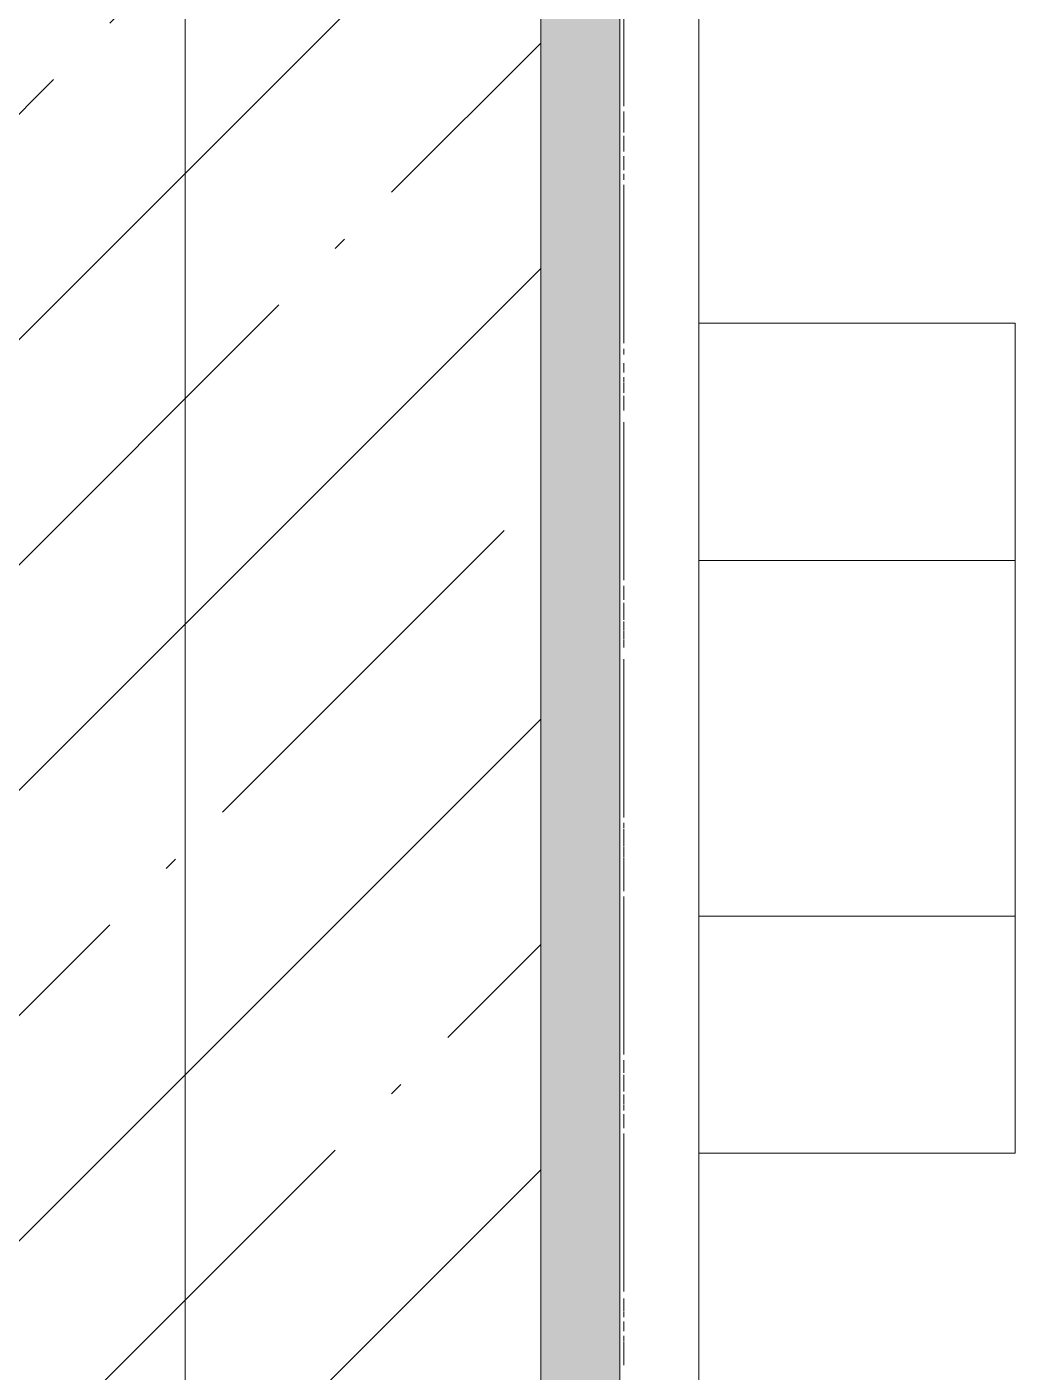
# Model space of a CAD drawing. Header units: millimetres. Extents: x 1322 to 199238, y -8553 to 29000.
# Drawn here: x 25138.7 to 25388.7, y 20344.1 to 20684.5 of the extents above; entities that cross this region are included whole.
import ezdxf

# ---------------------------------------------------------------- set-up
doc = ezdxf.new("R2010")
doc.units = ezdxf.units.MM
for name, color, linetype, lineweight in [('A-WALL', 7, 'Continuous', 9), ('I-WALL', 7, 'Continuous', 9), ('Оси', 7, 'Continuous', 9)]:
    doc.layers.add(name, color=color, linetype=linetype, lineweight=lineweight)
for name, color, linetype, lineweight, true_color in [('A-WALL-1', 7, 'Continuous', 9, 0x3c3c3c), ('A-WALL-FNSH-1', 7, 'Continuous', 9, 0x3c3c3c), ('I-FURN-1', 7, 'Continuous', 9, 0xf0f0f0)]:
    doc.layers.add(name, color=color, linetype=linetype, lineweight=lineweight, true_color=true_color)

# ---------------------------------------------------------------- blocks, each defined once
blk = doc.blocks.new('Бизиборд лего - бизиборд 1_21б-32328682-План размещения напольных электротехнических лючков и розеток 1 этажа в осях 23_1-33')
at = {"layer": 'I-FURN-1'}
for p, q in [((-1205, 100), (-1355, 100)), ((-1355, 100), (-1355, 20)), ((-1355, 20), (-1355, 100)), ((-1355, 100), (-1205, 100)), ((-1205, 100), (-1295, 100)), ((-1295, 100), (-1295, 20)), ((-1295, 20), (-1295, 100)), ((-1295, 100), (-1205, 100)), ((-1145, 100), (-1205, 100)), ((-1205, 100), (-1145, 100)), ((-1205, 20), (-1205, 100)), ((-1205, 100), (-1205, 20)), ((-1145, 20), (-1145, 100)), ((-1145, 100), (-1145, 20)), ((-1000, 20), (-1500, 20)), ((-1450, 20), (-1410, 20)), ((-1410, 20), (-1390, 20)), ((-1390, 20), (-1410, 20)), ((-1410, 20), (-1390, 20)), ((-1409.66, 20), (-1410, 20)), ((-1410, 20), (-1407.07, 20)), ((-1390, 20), (-1410, 20)), ((-1410, 20), (-1390, 20)), ((-1390, 20), (-1410, 20)), ((-1410, 20), (-1395, 20)), ((-1390, 20), (-1410, 20)), ((-1410, 20), (-1390, 20)), ((-1390, 20), (-1410, 20)), ((-1410, 20), (-1407.07, 20)), ((-1390, 20), (-1410, 20)), ((-1410, 20), (-1390, 20)), ((-1390, 20), (-1410, 20)), ((-1410, 20), (-1390, 20)), ((-1390, 20), (-1410, 20)), ((-1410, 20), (-1390, 20)), ((-1395, 20), (-1410, 20)), ((-1410, 20), (-1390, 20)), ((-1390, 20), (-1410, 20)), ((-1410, 20), (-1390, 20)), ((-1390, 20), (-1410, 20)), ((-1410, 20), (-1405, 20)), ((-1390, 20), (-1410, 20)), ((-1410, 20), (-1390, 20)), ((-1390, 20), (-1410, 20)), ((-1410, 20), (-1390, 20)), ((-1402.59, 20), (-1410, 20)), ((-1410, 20), (-1390, 20)), ((-1390, 20), (-1410, 20)), ((-1410, 20), (-1400, 20)), ((-1390, 20), (-1410, 20)), ((-1410, 20), (-1390, 20)), ((-1390, 20), (-1410, 20)), ((-1410, 20), (-1400, 20)), ((-1395, 20), (-1410, 20)), ((-1410, 20), (-1390, 20)), ((-1409.66, 20), (-1410, 20)), ((-1410, 20), (-1397.41, 20)), ((-1390, 20), (-1410, 20)), ((-1410, 20), (-1390, 20)), ((-1391.34, 20), (-1410, 20)), ((-1410, 20), (-1390, 20)), ((-1390, 20), (-1410, 20)), ((-1410, 20), (-1390, 20)), ((-1390, 20), (-1410, 20)), ((-1410, 20), (-1390, 20)), ((-1402.59, 20), (-1410, 20)), ((-1410, 20), (-1390, 20)), ((-1395, 20), (-1410, 20)), ((-1410, 20), (-1390, 20)), ((-1390, 20), (-1410, 20)), ((-1390, 20), (-1409.66, 20)), ((-1390, 20), (-1409.66, 20)), ((-1408.66, 20), (-1403.25, 20)), ((-1407.07, 20), (-1397.41, 20)), ((-1407.07, 20), (-1400, 20)), ((-1405, 20), (-1390, 20)), ((-1402.59, 20), (-1398.49, 20)), ((-1392.93, 20), (-1402.59, 20)), ((-1390, 20), (-1402.59, 20)), ((-1400, 20), (-1390, 20)), ((-1400, 20), (-1390, 20)), ((-1400, 20), (-1390, 20)), ((-1397.41, 20), (-1393.73, 20)), ((-1397.41, 20), (-1390, 20)), ((-1397.41, 20), (-1392.93, 20)), ((-1395, 20), (-1390, 20)), ((-1391.34, 20), (-1395, 20)), ((-1390, 20), (-1395, 20)), ((-1390, 20), (-1395, 20)), ((-1392.93, 20), (-1391.34, 20)), ((-1390, 20), (-1392.93, 20)), ((-1392.93, 20), (-1390, 20)), ((-1390.34, 20), (-1391.34, 20)), ((-1390, 20), (-1391.34, 20)), ((-1390, 20), (-1390.34, 20)), ((-1390, 20), (-1355, 20)), ((-1355, 20), (-1350, 20)), ((-1350, 20), (-1355, 20)), ((-1355, 20), (-1350, 20)), ((-1350, 20), (-1335, 20)), ((-1330, 20), (-1350, 20)), ((-1350, 20), (-1330, 20)), ((-1330, 20), (-1350, 20)), ((-1350, 20), (-1330, 20)), ((-1331.34, 20), (-1350, 20)), ((-1350, 20), (-1332.93, 20)), ((-1340, 20), (-1350, 20)), ((-1350, 20), (-1349.66, 20)), ((-1330, 20), (-1350, 20)), ((-1350, 20), (-1330, 20)), ((-1330, 20), (-1350, 20)), ((-1350, 20), (-1330, 20)), ((-1345, 20), (-1350, 20)), ((-1350, 20), (-1345, 20)), ((-1337.41, 20), (-1350, 20)), ((-1350, 20), (-1330, 20)), ((-1330, 20), (-1350, 20)), ((-1350, 20), (-1330, 20)), ((-1330, 20), (-1350, 20)), ((-1350, 20), (-1349.66, 20)), ((-1348.66, 20), (-1350, 20)), ((-1350, 20), (-1349.66, 20)), ((-1342.59, 20), (-1350, 20)), ((-1350, 20), (-1330, 20)), ((-1330, 20), (-1350, 20)), ((-1350, 20), (-1330, 20)), ((-1330, 20), (-1350, 20)), ((-1350, 20), (-1330, 20)), ((-1330, 20), (-1350, 20)), ((-1350, 20), (-1330, 20)), ((-1330, 20), (-1350, 20)), ((-1350, 20), (-1330, 20)), ((-1330, 20), (-1350, 20)), ((-1350, 20), (-1330, 20)), ((-1330, 20), (-1350, 20)), ((-1350, 20), (-1332.93, 20)), ((-1330.34, 20), (-1350, 20)), ((-1350, 20), (-1349.66, 20)), ((-1330, 20), (-1350, 20)), ((-1350, 20), (-1330, 20)), ((-1330, 20), (-1350, 20)), ((-1350, 20), (-1330, 20)), ((-1330, 20), (-1350, 20)), ((-1350, 20), (-1330, 20)), ((-1349.66, 20), (-1350, 20)), ((-1350, 20), (-1330, 20)), ((-1330, 20), (-1350, 20)), ((-1350, 20), (-1349.66, 20)), ((-1337.41, 20), (-1350, 20)), ((-1350, 20), (-1330, 20)), ((-1330, 20), (-1350, 20)), ((-1350, 20), (-1348.66, 20)), ((-1348.66, 20), (-1350, 20)), ((-1349.66, 20), (-1342.59, 20)), ((-1349.66, 20), (-1348.66, 20)), ((-1349.66, 20), (-1345, 20)), ((-1349.66, 20), (-1348.66, 20)), ((-1348.66, 20), (-1349.66, 20)), ((-1349.66, 20), (-1330, 20)), ((-1348.66, 20), (-1347.07, 20)), ((-1347.07, 20), (-1348.66, 20)), ((-1348.66, 20), (-1347.07, 20)), ((-1348.66, 20), (-1337.41, 20)), ((-1347.07, 20), (-1348.66, 20)), ((-1348.66, 20), (-1347.07, 20)), ((-1347.07, 20), (-1348.66, 20)), ((-1348.66, 20), (-1330, 20)), ((-1330, 20), (-1348.66, 20)), ((-1342.59, 20), (-1347.07, 20)), ((-1347.07, 20), (-1330, 20)), ((-1330, 20), (-1347.07, 20)), ((-1345, 20), (-1337.41, 20)), ((-1337.41, 20), (-1345, 20)), ((-1345, 20), (-1337.41, 20)), ((-1330, 20), (-1345, 20)), ((-1345, 20), (-1340, 20)), ((-1345, 20), (-1337.41, 20)), ((-1342.59, 20), (-1335, 20)), ((-1337.41, 20), (-1342.59, 20)), ((-1335, 20), (-1342.59, 20)), ((-1330, 20), (-1340, 20)), ((-1340, 20), (-1337.41, 20)), ((-1337.41, 20), (-1331.34, 20)), ((-1332.93, 20), (-1337.41, 20)), ((-1337.41, 20), (-1332.93, 20)), ((-1330, 20), (-1337.41, 20)), ((-1337.41, 20), (-1332.93, 20)), ((-1330.34, 20), (-1337.41, 20)), ((-1336.64, 20), (-1332.93, 20)), ((-1332.93, 20), (-1336.64, 20)), ((-1336.64, 20), (-1332.93, 20)), ((-1335, 20), (-1330, 20)), ((-1335, 20), (-1330, 20)), ((-1330, 20), (-1335, 20)), ((-1332.93, 20), (-1330.34, 20)), ((-1330, 20), (-1332.93, 20)), ((-1332.93, 20), (-1330, 20)), ((-1332.93, 20), (-1330, 20)), ((-1332.93, 20), (-1330, 20)), ((-1330.34, 20), (-1331.34, 20)), ((-1331.34, 20), (-1330, 20)), ((-1330, 20), (-1330.34, 20)), ((-1330.34, 20), (-1330, 20)), ((-1330, 20), (-1330.34, 20)), ((-1330, 20), (-1330.34, 20)), ((-1330, 20), (-1290, 20)), ((-1290, 20), (-1330, 20)), ((-1330, 20), (-1295, 20)), ((-1295, 20), (-1290, 20)), ((-1290, 20), (-1295, 20)), ((-1295, 20), (-1290, 20)), ((-1290, 20), (-1289.66, 20)), ((-1288.66, 20), (-1290, 20)), ((-1290, 20), (-1270, 20)), ((-1277.41, 20), (-1290, 20)), ((-1290, 20), (-1270, 20)), ((-1270, 20), (-1290, 20)), ((-1290, 20), (-1270, 20)), ((-1289.66, 20), (-1290, 20)), ((-1290, 20), (-1270, 20)), ((-1270, 20), (-1290, 20)), ((-1290, 20), (-1270, 20)), ((-1270, 20), (-1290, 20)), ((-1290, 20), (-1270, 20)), ((-1288.66, 20), (-1290, 20)), ((-1290, 20), (-1289.66, 20)), ((-1280, 20), (-1290, 20)), ((-1290, 20), (-1275, 20)), ((-1272.93, 20), (-1290, 20)), ((-1290, 20), (-1270, 20)), ((-1270, 20), (-1290, 20)), ((-1290, 20), (-1289.66, 20)), ((-1277.41, 20), (-1290, 20)), ((-1290, 20), (-1285, 20)), ((-1289.66, 20), (-1290, 20)), ((-1290, 20), (-1270, 20)), ((-1270, 20), (-1290, 20)), ((-1290, 20), (-1270, 20)), ((-1270, 20), (-1290, 20)), ((-1290, 20), (-1270, 20)), ((-1270, 20), (-1290, 20)), ((-1290, 20), (-1270, 20)), ((-1270, 20), (-1290, 20)), ((-1290, 20), (-1270, 20)), ((-1270, 20), (-1290, 20)), ((-1290, 20), (-1270, 20)), ((-1270, 20), (-1290, 20)), ((-1290, 20), (-1270, 20)), ((-1270, 20), (-1290, 20)), ((-1290, 20), (-1270, 20)), ((-1270, 20), (-1290, 20)), ((-1290, 20), (-1289.66, 20)), ((-1277.41, 20), (-1290, 20)), ((-1290, 20), (-1270, 20)), ((-1270, 20), (-1290, 20)), ((-1290, 20), (-1289.66, 20)), ((-1289.66, 20), (-1290, 20)), ((-1290, 20), (-1270, 20)), ((-1270, 20), (-1290, 20)), ((-1290, 20), (-1288.66, 20)), ((-1270, 20), (-1290, 20)), ((-1290, 20), (-1270, 20)), ((-1270, 20), (-1290, 20)), ((-1290, 20), (-1271.34, 20)), ((-1271.34, 20), (-1290, 20)), ((-1289.66, 20), (-1287.07, 20)), ((-1270, 20), (-1289.66, 20)), ((-1289.66, 20), (-1287.07, 20)), ((-1289.66, 20), (-1288.66, 20)), ((-1285, 20), (-1289.66, 20)), ((-1289.66, 20), (-1288.66, 20)), ((-1289.66, 20), (-1288.66, 20)), ((-1288.66, 20), (-1289.66, 20)), ((-1288.66, 20), (-1285, 20)), ((-1285, 20), (-1288.66, 20)), ((-1288.66, 20), (-1285, 20)), ((-1285, 20), (-1288.66, 20)), ((-1288.66, 20), (-1285, 20)), ((-1280, 20), (-1288.66, 20)), ((-1270, 20), (-1288.66, 20)), ((-1288.66, 20), (-1272.93, 20)), ((-1288.66, 20), (-1285, 20)), ((-1288.66, 20), (-1287.07, 20)), ((-1287.07, 20), (-1288.66, 20)), ((-1288.66, 20), (-1270, 20)), ((-1287.07, 20), (-1285, 20)), ((-1287.07, 20), (-1280, 20)), ((-1287.07, 20), (-1285, 20)), ((-1285, 20), (-1287.07, 20)), ((-1285, 20), (-1277.41, 20)), ((-1285, 20), (-1282.59, 20)), ((-1272.93, 20), (-1285, 20)), ((-1285, 20), (-1272.93, 20)), ((-1285, 20), (-1282.59, 20)), ((-1282.59, 20), (-1285, 20)), ((-1284.31, 20), (-1280, 20)), ((-1280, 20), (-1284.31, 20)), ((-1284.31, 20), (-1280, 20)), ((-1280, 20), (-1284.31, 20)), ((-1284.31, 20), (-1280, 20)), ((-1282.59, 20), (-1280, 20)), ((-1282.59, 20), (-1270.34, 20)), ((-1280, 20), (-1282.59, 20)), ((-1277.41, 20), (-1280, 20)), ((-1280, 20), (-1272.93, 20)), ((-1277.41, 20), (-1280, 20)), ((-1280, 20), (-1277.41, 20)), ((-1277.41, 20), (-1280, 20)), ((-1279.55, 20), (-1275, 20)), ((-1275, 20), (-1279.55, 20)), ((-1279.55, 20), (-1275, 20)), ((-1275, 20), (-1279.55, 20)), ((-1279.55, 20), (-1275, 20)), ((-1277.41, 20), (-1275, 20)), ((-1272.93, 20), (-1277.41, 20)), ((-1275, 20), (-1277.41, 20)), ((-1270.34, 20), (-1277.41, 20)), ((-1270, 20), (-1277.41, 20)), ((-1277.41, 20), (-1272.93, 20)), ((-1275, 20), (-1277.41, 20)), ((-1275, 20), (-1277.41, 20)), ((-1275, 20), (-1271.34, 20)), ((-1270, 20), (-1275, 20)), ((-1275, 20), (-1270.34, 20)), ((-1272.93, 20), (-1275, 20)), ((-1272.93, 20), (-1275, 20)), ((-1274.79, 20), (-1271.34, 20)), ((-1271.34, 20), (-1274.79, 20)), ((-1274.79, 20), (-1271.34, 20)), ((-1271.34, 20), (-1274.79, 20)), ((-1274.79, 20), (-1271.34, 20)), ((-1270, 20), (-1272.93, 20)), ((-1272.93, 20), (-1270, 20)), ((-1270, 20), (-1272.93, 20)), ((-1272.93, 20), (-1271.34, 20)), ((-1272.93, 20), (-1270, 20)), ((-1270.34, 20), (-1272.93, 20)), ((-1272.93, 20), (-1270, 20)), ((-1271.34, 20), (-1272.93, 20)), ((-1271.34, 20), (-1272.93, 20)), ((-1271.34, 20), (-1270.34, 20)), ((-1271.34, 20), (-1270, 20)), ((-1270.34, 20), (-1271.34, 20)), ((-1270.34, 20), (-1271.34, 20)), ((-1271.34, 20), (-1270, 20)), ((-1270, 20), (-1271.34, 20)), ((-1270.34, 20), (-1270, 20)), ((-1270, 20), (-1270.34, 20)), ((-1270.34, 20), (-1270, 20)), ((-1270, 20), (-1270.34, 20)), ((-1270, 20), (-1270.34, 20)), ((-1270.34, 20), (-1270, 20)), ((-1270, 20), (-1270.34, 20)), ((-1270, 20), (-1230, 20)), ((-1230, 20), (-1270, 20)), ((-1270, 20), (-1230, 20)), ((-1230, 20), (-1270, 20)), ((-1270, 20), (-1230, 20)), ((-1270, 20), (-1270, 20)), ((-1270, 20), (-1270, 20)), ((-1270, 20), (-1270, 20)), ((-1270, 20), (-1270, 20)), ((-1270, 20), (-1270, 20)), ((-1270, 20), (-1270, 20)), ((-1270, 20), (-1270, 20)), ((-1270, 20), (-1270, 20)), ((-1270, 20), (-1270, 20)), ((-1270, 20), (-1270, 20)), ((-1270, 20), (-1270, 20)), ((-1270, 20), (-1270, 20)), ((-1270, 20), (-1270, 20)), ((-1270, 20), (-1270, 20)), ((-1270, 20), (-1270, 20)), ((-1270, 20), (-1270, 20)), ((-1270, 20), (-1270, 20)), ((-1270, 20), (-1270, 20)), ((-1270, 20), (-1270, 20)), ((-1270, 20), (-1270, 20)), ((-1270, 20), (-1270, 20)), ((-1270, 20), (-1270, 20)), ((-1270, 20), (-1270, 20)), ((-1270, 20), (-1270, 20)), ((-1270, 20), (-1270, 20)), ((-1270, 20), (-1270, 20)), ((-1270, 20), (-1270, 20)), ((-1270, 20), (-1270, 20)), ((-1270, 20), (-1270, 20)), ((-1270, 20), (-1270, 20)), ((-1270, 20), (-1270, 20)), ((-1270, 20), (-1270, 20)), ((-1270, 20), (-1270, 20)), ((-1270, 20), (-1270, 20)), ((-1270, 20), (-1270, 20)), ((-1270, 20), (-1270, 20)), ((-1270, 20), (-1270, 20)), ((-1270, 20), (-1270, 20)), ((-1270, 20), (-1270, 20)), ((-1270, 20), (-1270, 20)), ((-1270, 20), (-1270, 20)), ((-1270, 20), (-1270, 20)), ((-1270, 20), (-1270, 20)), ((-1270, 20), (-1270, 20)), ((-1270, 20), (-1270, 20)), ((-1270, 20), (-1270, 20)), ((-1270, 20), (-1270, 20)), ((-1270, 20), (-1270, 20)), ((-1270, 20), (-1270, 20)), ((-1270, 20), (-1270, 20)), ((-1270, 20), (-1270, 20)), ((-1270, 20), (-1270, 20)), ((-1230, 20), (-1212.94, 20)), ((-1225, 20), (-1230, 20)), ((-1230, 20), (-1212.94, 20)), ((-1212.94, 20), (-1230, 20)), ((-1230, 20), (-1212.94, 20)), ((-1212.94, 20), (-1230, 20)), ((-1230, 20), (-1217.41, 20)), ((-1212.94, 20), (-1230, 20)), ((-1230, 20), (-1212.94, 20)), ((-1229.66, 20), (-1230, 20)), ((-1230, 20), (-1212.94, 20)), ((-1212.94, 20), (-1230, 20)), ((-1230, 20), (-1212.94, 20)), ((-1212.94, 20), (-1230, 20)), ((-1230, 20), (-1225, 20)), ((-1227.07, 20), (-1230, 20)), ((-1230, 20), (-1212.94, 20)), ((-1212.94, 20), (-1230, 20)), ((-1230, 20), (-1212.94, 20)), ((-1212.94, 20), (-1230, 20)), ((-1230, 20), (-1228.66, 20)), ((-1225, 20), (-1230, 20)), ((-1230, 20), (-1227.07, 20)), ((-1222.59, 20), (-1230, 20)), ((-1230, 20), (-1229.66, 20)), ((-1229.66, 20), (-1230, 20)), ((-1230, 20), (-1212.94, 20)), ((-1212.94, 20), (-1230, 20)), ((-1230, 20), (-1212.94, 20)), ((-1229.66, 20), (-1230, 20)), ((-1230, 20), (-1227.07, 20)), ((-1212.94, 20), (-1230, 20)), ((-1230, 20), (-1212.94, 20)), ((-1212.94, 20), (-1230, 20)), ((-1230, 20), (-1212.94, 20)), ((-1212.94, 20), (-1230, 20)), ((-1230, 20), (-1212.94, 20)), ((-1212.94, 20), (-1230, 20)), ((-1230, 20), (-1229.66, 20)), ((-1227.07, 20), (-1230, 20)), ((-1230, 20), (-1212.94, 20)), ((-1212.94, 20), (-1230, 20)), ((-1230, 20), (-1212.94, 20)), ((-1215, 20), (-1230, 20)), ((-1230, 20), (-1229.66, 20)), ((-1225, 20), (-1230, 20)), ((-1230, 20), (-1212.94, 20)), ((-1212.94, 20), (-1230, 20)), ((-1230, 20), (-1222.59, 20)), ((-1225, 20), (-1230, 20)), ((-1230, 20), (-1212.94, 20)), ((-1227.07, 20), (-1230, 20)), ((-1230, 20), (-1210, 20)), ((-1210, 20), (-1230, 20)), ((-1212.94, 20), (-1229.66, 20)), ((-1229.66, 20), (-1228.66, 20)), ((-1228.66, 20), (-1229.66, 20)), ((-1212.94, 20), (-1229.66, 20)), ((-1229.66, 20), (-1228.66, 20)), ((-1229.66, 20), (-1228.66, 20)), ((-1228.66, 20), (-1227.22, 20)), ((-1227.22, 20), (-1228.66, 20)), ((-1228.66, 20), (-1227.22, 20)), ((-1227.22, 20), (-1228.66, 20)), ((-1228.66, 20), (-1227.22, 20)), ((-1228.66, 20), (-1227.07, 20)), ((-1228.66, 20), (-1227.07, 20)), ((-1227.07, 20), (-1228.66, 20)), ((-1228.66, 20), (-1227.07, 20)), ((-1228.66, 20), (-1227.07, 20)), ((-1227.07, 20), (-1222.59, 20)), ((-1222.59, 20), (-1227.07, 20)), ((-1227.07, 20), (-1222.59, 20)), ((-1222.59, 20), (-1227.07, 20)), ((-1227.07, 20), (-1222.59, 20)), ((-1212.94, 20), (-1227.07, 20)), ((-1227.07, 20), (-1215, 20)), ((-1227.07, 20), (-1212.94, 20)), ((-1227.07, 20), (-1225, 20)), ((-1225, 20), (-1227.07, 20)), ((-1227.07, 20), (-1225, 20)), ((-1227.07, 20), (-1220, 20)), ((-1212.94, 20), (-1227.07, 20)), ((-1227.07, 20), (-1225, 20)), ((-1212.94, 20), (-1227.07, 20)), ((-1222.59, 20), (-1225, 20)), ((-1225, 20), (-1212.94, 20)), ((-1212.94, 20), (-1225, 20)), ((-1225, 20), (-1222.59, 20)), ((-1222.59, 20), (-1225, 20)), ((-1225, 20), (-1222.59, 20)), ((-1225, 20), (-1222.59, 20)), ((-1222.59, 20), (-1225, 20)), ((-1215, 20), (-1225, 20)), ((-1217.41, 20), (-1222.59, 20)), ((-1215, 20), (-1222.59, 20)), ((-1222.59, 20), (-1220, 20)), ((-1212.94, 20), (-1222.59, 20)), ((-1222.59, 20), (-1220, 20)), ((-1222.59, 20), (-1220, 20)), ((-1220, 20), (-1222.59, 20)), ((-1222.59, 20), (-1220, 20)), ((-1222.46, 20), (-1212.94, 20)), ((-1212.94, 20), (-1222.46, 20)), ((-1222.46, 20), (-1212.94, 20)), ((-1212.94, 20), (-1222.46, 20)), ((-1222.46, 20), (-1212.94, 20)), ((-1220, 20), (-1212.94, 20)), ((-1220, 20), (-1217.41, 20)), ((-1220, 20), (-1212.94, 20)), ((-1220, 20), (-1217.41, 20)), ((-1217.41, 20), (-1220, 20)), ((-1220, 20), (-1217.41, 20)), ((-1212.94, 20), (-1217.41, 20)), ((-1217.41, 20), (-1212.94, 20)), ((-1217.41, 20), (-1212.94, 20)), ((-1217.41, 20), (-1212.94, 20)), ((-1215, 20), (-1217.41, 20)), ((-1217.41, 20), (-1215, 20)), ((-1215, 20), (-1212.94, 20)), ((-1212.94, 20), (-1215, 20)), ((-1212.94, 20), (-1215, 20)), ((-1212.94, 20), (-1215, 20)), ((-1215, 20), (-1212.94, 20)), ((-1212.94, 20), (-1215, 20)), ((-1212.94, 20), (-1212.93, 20)), ((-1212.93, 20), (-1212.94, 20)), ((-1212.94, 20), (-1212.93, 20)), ((-1212.93, 20), (-1212.94, 20)), ((-1212.94, 20), (-1212.93, 20)), ((-1212.93, 20), (-1212.94, 20)), ((-1212.94, 20), (-1212.93, 20)), ((-1212.93, 20), (-1212.94, 20)), ((-1212.94, 20), (-1212.93, 20)), ((-1212.93, 20), (-1212.94, 20)), ((-1212.94, 20), (-1212.93, 20)), ((-1212.93, 20), (-1212.94, 20)), ((-1212.94, 20), (-1212.93, 20)), ((-1212.93, 20), (-1212.94, 20)), ((-1212.94, 20), (-1212.93, 20)), ((-1212.93, 20), (-1212.94, 20)), ((-1212.94, 20), (-1212.93, 20)), ((-1212.93, 20), (-1212.94, 20)), ((-1212.94, 20), (-1212.93, 20)), ((-1212.93, 20), (-1212.94, 20)), ((-1212.94, 20), (-1212.93, 20)), ((-1212.93, 20), (-1212.94, 20)), ((-1212.94, 20), (-1212.93, 20)), ((-1212.93, 20), (-1212.94, 20)), ((-1212.94, 20), (-1212.93, 20)), ((-1212.93, 20), (-1212.94, 20)), ((-1212.94, 20), (-1212.93, 20)), ((-1212.93, 20), (-1212.94, 20)), ((-1212.94, 20), (-1212.93, 20)), ((-1212.93, 20), (-1212.94, 20)), ((-1212.94, 20), (-1212.93, 20)), ((-1212.93, 20), (-1212.94, 20)), ((-1212.94, 20), (-1212.93, 20)), ((-1212.93, 20), (-1212.94, 20)), ((-1212.94, 20), (-1212.93, 20)), ((-1212.93, 20), (-1212.94, 20)), ((-1212.94, 20), (-1212.93, 20)), ((-1212.93, 20), (-1212.94, 20)), ((-1212.94, 20), (-1212.93, 20)), ((-1212.93, 20), (-1212.94, 20)), ((-1212.94, 20), (-1212.93, 20)), ((-1212.93, 20), (-1212.94, 20)), ((-1212.94, 20), (-1212.93, 20)), ((-1212.93, 20), (-1212.94, 20)), ((-1212.94, 20), (-1212.93, 20)), ((-1212.93, 20), (-1212.94, 20)), ((-1212.94, 20), (-1212.93, 20)), ((-1212.93, 20), (-1212.94, 20)), ((-1212.94, 20), (-1212.93, 20)), ((-1212.93, 20), (-1212.94, 20)), ((-1212.94, 20), (-1212.93, 20)), ((-1212.93, 20), (-1212.94, 20)), ((-1212.93, 20), (-1211.34, 20)), ((-1211.34, 20), (-1212.93, 20)), ((-1212.93, 20), (-1211.34, 20)), ((-1211.34, 20), (-1212.93, 20)), ((-1212.93, 20), (-1211.34, 20)), ((-1212.93, 20), (-1210, 20)), ((-1210, 20), (-1212.93, 20)), ((-1212.93, 20), (-1210.34, 20)), ((-1210.34, 20), (-1212.93, 20)), ((-1212.93, 20), (-1211.34, 20)), ((-1210, 20), (-1212.93, 20)), ((-1212.93, 20), (-1210, 20)), ((-1210, 20), (-1212.93, 20)), ((-1212.93, 20), (-1210, 20)), ((-1210, 20), (-1212.93, 20)), ((-1212.93, 20), (-1210, 20)), ((-1210, 20), (-1212.93, 20)), ((-1212.93, 20), (-1210, 20)), ((-1210, 20), (-1212.93, 20)), ((-1212.93, 20), (-1210, 20)), ((-1210.34, 20), (-1212.93, 20)), ((-1212.93, 20), (-1210, 20)), ((-1210, 20), (-1212.93, 20)), ((-1212.93, 20), (-1210, 20)), ((-1210, 20), (-1212.93, 20)), ((-1212.93, 20), (-1210.34, 20)), ((-1211.34, 20), (-1212.93, 20)), ((-1212.93, 20), (-1210.34, 20)), ((-1210, 20), (-1212.93, 20)), ((-1212.93, 20), (-1210, 20)), ((-1210, 20), (-1212.93, 20)), ((-1212.93, 20), (-1210, 20)), ((-1210, 20), (-1212.93, 20)), ((-1212.93, 20), (-1210.34, 20)), ((-1210, 20), (-1212.93, 20)), ((-1212.93, 20), (-1210, 20)), ((-1210, 20), (-1212.93, 20)), ((-1212.93, 20), (-1210, 20)), ((-1210, 20), (-1212.93, 20)), ((-1212.93, 20), (-1210, 20)), ((-1210, 20), (-1212.93, 20)), ((-1212.93, 20), (-1210, 20)), ((-1210, 20), (-1212.93, 20)), ((-1212.93, 20), (-1210, 20)), ((-1210, 20), (-1212.93, 20)), ((-1212.93, 20), (-1210, 20)), ((-1210, 20), (-1212.93, 20)), ((-1212.93, 20), (-1210, 20)), ((-1210, 20), (-1212.93, 20)), ((-1212.93, 20), (-1210, 20)), ((-1210, 20), (-1212.93, 20)), ((-1212.93, 20), (-1210, 20)), ((-1210, 20), (-1212.93, 20)), ((-1212.93, 20), (-1210, 20)), ((-1211.34, 20), (-1212.93, 20)), ((-1212.93, 20), (-1210, 20)), ((-1210, 20), (-1212.93, 20)), ((-1211.34, 20), (-1210.34, 20)), ((-1210.34, 20), (-1211.34, 20)), ((-1210, 20), (-1211.34, 20)), ((-1210.34, 20), (-1210, 20)), ((-1210, 20), (-1210.34, 20)), ((-1210.34, 20), (-1210, 20)), ((-1210, 20), (-1210.34, 20)), ((-1210.34, 20), (-1210, 20)), ((-1210, 20), (-1210.34, 20)), ((-1210.34, 20), (-1210, 20)), ((-1210.34, 20), (-1210, 20)), ((-1210, 20), (-1205, 20)), ((-1205, 20), (-1210, 20)), ((-1210, 20), (-1205, 20)), ((-1205, 20), (-1210, 20)), ((-1210, 20), (-1205, 20)), ((-1205, 20), (-1170, 20)), ((-1170, 20), (-1205, 20)), ((-1205, 20), (-1170, 20)), ((-1170, 20), (-1150, 20)), ((-1150, 20), (-1170, 20)), ((-1170, 20), (-1150, 20)), ((-1150, 20), (-1170, 20)), ((-1170, 20), (-1150, 20)), ((-1150, 20), (-1170, 20)), ((-1170, 20), (-1150, 20)), ((-1150, 20), (-1170, 20)), ((-1170, 20), (-1150, 20)), ((-1150, 20), (-1170, 20)), ((-1170, 20), (-1150, 20)), ((-1168.66, 20), (-1170, 20)), ((-1170, 20), (-1169.66, 20)), ((-1168.66, 20), (-1170, 20)), ((-1170, 20), (-1150, 20)), ((-1150, 20), (-1170, 20)), ((-1170, 20), (-1150, 20)), ((-1150, 20), (-1170, 20)), ((-1170, 20), (-1150, 20)), ((-1150, 20), (-1170, 20)), ((-1170, 20), (-1150, 20)), ((-1151.34, 20), (-1170, 20)), ((-1170, 20), (-1150, 20)), ((-1150, 20), (-1170, 20)), ((-1170, 20), (-1169.66, 20)), ((-1150, 20), (-1170, 20)), ((-1170, 20), (-1150, 20)), ((-1150, 20), (-1170, 20)), ((-1170, 20), (-1150, 20)), ((-1150, 20), (-1170, 20)), ((-1170, 20), (-1150, 20)), ((-1150, 20), (-1170, 20)), ((-1170, 20), (-1150, 20)), ((-1150, 20), (-1170, 20)), ((-1170, 20), (-1150, 20)), ((-1150, 20), (-1170, 20)), ((-1170, 20), (-1150, 20)), ((-1150, 20), (-1170, 20)), ((-1170, 20), (-1162.59, 20)), ((-1155, 20), (-1170, 20)), ((-1170, 20), (-1150, 20)), ((-1150, 20), (-1170, 20)), ((-1170, 20), (-1150, 20)), ((-1150, 20), (-1170, 20)), ((-1170, 20), (-1160, 20)), ((-1150, 20), (-1170, 20)), ((-1170, 20), (-1150, 20)), ((-1150, 20), (-1170, 20)), ((-1170, 20), (-1168.66, 20)), ((-1162.59, 20), (-1170, 20)), ((-1170, 20), (-1150, 20)), ((-1150.34, 20), (-1170, 20)), ((-1170, 20), (-1155, 20)), ((-1155, 20), (-1170, 20)), ((-1169.66, 20), (-1160, 20)), ((-1169.66, 20), (-1157.41, 20)), ((-1168.66, 20), (-1165.37, 20)), ((-1165.37, 20), (-1168.66, 20)), ((-1168.66, 20), (-1165.37, 20)), ((-1150, 20), (-1168.66, 20)), ((-1160, 20), (-1168.66, 20)), ((-1168.66, 20), (-1162.59, 20)), ((-1165, 20), (-1160.61, 20)), ((-1160.61, 20), (-1165, 20)), ((-1165, 20), (-1160.61, 20)), ((-1162.59, 20), (-1150, 20)), ((-1162.59, 20), (-1160, 20)), ((-1152.93, 20), (-1162.59, 20)), ((-1160, 20), (-1155.85, 20)), ((-1155.85, 20), (-1160, 20)), ((-1160, 20), (-1155.85, 20)), ((-1160, 20), (-1151.34, 20)), ((-1151.34, 20), (-1160, 20)), ((-1160, 20), (-1157.41, 20)), ((-1160, 20), (-1155, 20)), ((-1157.41, 20), (-1150, 20)), ((-1157.41, 20), (-1155, 20)), ((-1155, 20), (-1151.34, 20)), ((-1151.34, 20), (-1155, 20)), ((-1155, 20), (-1151.34, 20)), ((-1152.93, 20), (-1155, 20)), ((-1155, 20), (-1152.93, 20)), ((-1155, 20), (-1150, 20)), ((-1155, 20), (-1150.34, 20)), ((-1150.34, 20), (-1155, 20)), ((-1151.34, 20), (-1152.93, 20)), ((-1152.93, 20), (-1150, 20)), ((-1150, 20), (-1152.93, 20)), ((-1151.34, 20), (-1150, 20)), ((-1150, 20), (-1151.34, 20)), ((-1150, 20), (-1151.34, 20)), ((-1150.34, 20), (-1151.34, 20)), ((-1150, 20), (-1150.34, 20)), ((-1150, 20), (-1150.34, 20)), ((-1150.34, 20), (-1150, 20)), ((-1150, 20), (-1150.34, 20)), ((-1150, 20), (-1145, 20)), ((-1145, 20), (-1150, 20)), ((-1150, 20), (-1145, 20)), ((-1145, 20), (-1110, 20)), ((-1110, 20), (-1090, 20)), ((-1090, 20), (-1110, 20)), ((-1110, 20), (-1109.66, 20)), ((-1090, 20), (-1110, 20)), ((-1110, 20), (-1090, 20)), ((-1109.66, 20), (-1110, 20)), ((-1110, 20), (-1090, 20)), ((-1102.59, 20), (-1110, 20)), ((-1110, 20), (-1090, 20)), ((-1090, 20), (-1110, 20)), ((-1110, 20), (-1109.66, 20)), ((-1090, 20), (-1110, 20)), ((-1110, 20), (-1107.07, 20)), ((-1105, 20), (-1110, 20)), ((-1110, 20), (-1090, 20)), ((-1090, 20), (-1110, 20)), ((-1110, 20), (-1090, 20)), ((-1090, 20), (-1110, 20)), ((-1110, 20), (-1105, 20)), ((-1090.34, 20), (-1110, 20)), ((-1110, 20), (-1108.66, 20)), ((-1092.93, 20), (-1110, 20)), ((-1110, 20), (-1090, 20)), ((-1107.07, 20), (-1110, 20)), ((-1110, 20), (-1090, 20)), ((-1109.66, 20), (-1110, 20)), ((-1110, 20), (-1090, 20)), ((-1090, 20), (-1110, 20)), ((-1110, 20), (-1090, 20)), ((-1090, 20), (-1110, 20)), ((-1110, 20), (-1090, 20)), ((-1090.34, 20), (-1110, 20)), ((-1110, 20), (-1090, 20)), ((-1109.66, 20), (-1110, 20)), ((-1110, 20), (-1090, 20)), ((-1090, 20), (-1110, 20)), ((-1110, 20), (-1090, 20)), ((-1090, 20), (-1110, 20)), ((-1110, 20), (-1090, 20)), ((-1090, 20), (-1110, 20)), ((-1110, 20), (-1090, 20)), ((-1108.66, 20), (-1110, 20)), ((-1110, 20), (-1090, 20)), ((-1090, 20), (-1110, 20)), ((-1110, 20), (-1090, 20)), ((-1090, 20), (-1110, 20)), ((-1110, 20), (-1090, 20)), ((-1090, 20), (-1110, 20)), ((-1110, 20), (-1090, 20)), ((-1090, 20), (-1110, 20)), ((-1110, 20), (-1090, 20)), ((-1090, 20), (-1110, 20)), ((-1110, 20), (-1090, 20)), ((-1090, 20), (-1110, 20)), ((-1109.66, 20), (-1097.41, 20)), ((-1090, 20), (-1109.66, 20)), ((-1109.66, 20), (-1095, 20)), ((-1107.07, 20), (-1109.66, 20)), ((-1090, 20), (-1109.66, 20)), ((-1108.66, 20), (-1107.07, 20)), ((-1105, 20), (-1108.66, 20)), ((-1108.28, 20), (-1091.34, 20)), ((-1107.07, 20), (-1102.59, 20)), ((-1107.07, 20), (-1100, 20)), ((-1090, 20), (-1107.07, 20)), ((-1105, 20), (-1107.07, 20)), ((-1095, 20), (-1105, 20)), ((-1105, 20), (-1102.59, 20)), ((-1100, 20), (-1105, 20)), ((-1090, 20), (-1105, 20)), ((-1090, 20), (-1102.59, 20)), ((-1102.59, 20), (-1097.41, 20)), ((-1102.59, 20), (-1097.41, 20)), ((-1100, 20), (-1091.34, 20)), ((-1097.41, 20), (-1100, 20)), ((-1097.41, 20), (-1090, 20)), ((-1097.41, 20), (-1095, 20)), ((-1097.41, 20), (-1095, 20)), ((-1092.93, 20), (-1097.41, 20)), ((-1095, 20), (-1090, 20)), ((-1095, 20), (-1090, 20)), ((-1090, 20), (-1095, 20)), ((-1095, 20), (-1092.93, 20)), ((-1092.93, 20), (-1091.34, 20)), ((-1090, 20), (-1092.93, 20)), ((-1090, 20), (-1092.93, 20)), ((-1091.34, 20), (-1090.34, 20)), ((-1091.34, 20), (-1090, 20)), ((-1090.34, 20), (-1090, 20)), ((-1090, 20), (-1090.34, 20)), ((-1090, 20), (-1090.34, 20)), ((-1090, 20), (-1050, 20)), ((-1500, 0), (-1000, 0)), ((-1410, 0), (-1450, 0)), ((-1390, 0), (-1410, 0)), ((-1410, 0), (-1390, 0)), ((-1390, 0), (-1410, 0)), ((-1410, 0), (-1390, 0)), ((-1390, 0), (-1410, 0)), ((-1410, 0), (-1390, 0)), ((-1390, 0), (-1410, 0)), ((-1410, 0), (-1390, 0)), ((-1405, 0), (-1410, 0)), ((-1410, 0), (-1397.41, 0)), ((-1390, 0), (-1410, 0)), ((-1410, 0), (-1390, 0)), ((-1409.66, 0), (-1410, 0)), ((-1410, 0), (-1409.66, 0)), ((-1407.07, 0), (-1410, 0)), ((-1410, 0), (-1390, 0)), ((-1390, 0), (-1410, 0)), ((-1410, 0), (-1390, 0)), ((-1390, 0), (-1410, 0)), ((-1410, 0), (-1390, 0)), ((-1390, 0), (-1410, 0)), ((-1410, 0), (-1390, 0)), ((-1408.66, 0), (-1410, 0)), ((-1410, 0), (-1408.66, 0)), ((-1390, 0), (-1410, 0)), ((-1410, 0), (-1390, 0)), ((-1390.34, 0), (-1410, 0)), ((-1410, 0), (-1390.34, 0)), ((-1390, 0), (-1410, 0)), ((-1410, 0), (-1390, 0)), ((-1390, 0), (-1410, 0)), ((-1410, 0), (-1390, 0)), ((-1405, 0), (-1409.66, 0)), ((-1409.66, 0), (-1407.07, 0)), ((-1403.25, 0), (-1408.66, 0)), ((-1397.41, 0), (-1408.66, 0)), ((-1408.66, 0), (-1390, 0)), ((-1407.07, 0), (-1392.93, 0)), ((-1390, 0), (-1407.07, 0)), ((-1390, 0), (-1405, 0)), ((-1400, 0), (-1405, 0)), ((-1398.49, 0), (-1402.59, 0)), ((-1395, 0), (-1400, 0)), ((-1393.73, 0), (-1397.41, 0)), ((-1397.41, 0), (-1395, 0)), ((-1390.34, 0), (-1397.41, 0)), ((-1395, 0), (-1392.93, 0)), ((-1392.93, 0), (-1395, 0)), ((-1391.34, 0), (-1392.93, 0)), ((-1392.93, 0), (-1391.34, 0)), ((-1390.34, 0), (-1392.93, 0)), ((-1392.93, 0), (-1390, 0)), ((-1391.34, 0), (-1390.34, 0)), ((-1390.34, 0), (-1390, 0)), ((-1390, 0), (-1390.34, 0)), ((-1390, 0), (-1390.34, 0)), ((-1390, 0), (-1390.34, 0)), ((-1390.34, 0), (-1390, 0)), ((-1350, 0), (-1390, 0)), ((-1330, 0), (-1350, 0)), ((-1350, 0), (-1330, 0)), ((-1330, 0), (-1350, 0)), ((-1350, 0), (-1330, 0)), ((-1330, 0), (-1350, 0)), ((-1350, 0), (-1330.34, 0)), ((-1330, 0), (-1350, 0)), ((-1350, 0), (-1330, 0)), ((-1337.41, 0), (-1350, 0)), ((-1350, 0), (-1330, 0)), ((-1330, 0), (-1350, 0)), ((-1350, 0), (-1330, 0)), ((-1349.66, 0), (-1350, 0)), ((-1350, 0), (-1342.59, 0)), ((-1342.59, 0), (-1350, 0)), ((-1350, 0), (-1330, 0)), ((-1330, 0), (-1350, 0)), ((-1350, 0), (-1330, 0)), ((-1330, 0), (-1350, 0)), ((-1350, 0), (-1330, 0)), ((-1330, 0), (-1350, 0)), ((-1350, 0), (-1330, 0)), ((-1330, 0), (-1350, 0)), ((-1350, 0), (-1330, 0)), ((-1330, 0), (-1350, 0)), ((-1350, 0), (-1330, 0)), ((-1331.34, 0), (-1350, 0)), ((-1350, 0), (-1330, 0)), ((-1330, 0), (-1350, 0)), ((-1350, 0), (-1330, 0)), ((-1331.34, 0), (-1350, 0)), ((-1350, 0), (-1331.34, 0)), ((-1345, 0), (-1349.66, 0)), ((-1347.07, 0), (-1348.66, 0)), ((-1337.41, 0), (-1345, 0)), ((-1335, 0), (-1345, 0)), ((-1342.59, 0), (-1340, 0)), ((-1340, 0), (-1342.59, 0)), ((-1340, 0), (-1337.41, 0)), ((-1330, 0), (-1340, 0)), ((-1335, 0), (-1337.41, 0)), ((-1337.41, 0), (-1335, 0)), ((-1332.93, 0), (-1336.64, 0)), ((-1332.93, 0), (-1335, 0)), ((-1330, 0), (-1335, 0)), ((-1335, 0), (-1332.93, 0)), ((-1331.34, 0), (-1332.93, 0)), ((-1332.93, 0), (-1331.34, 0)), ((-1330.34, 0), (-1331.34, 0)), ((-1331.34, 0), (-1330.34, 0)), ((-1330.34, 0), (-1331.34, 0)), ((-1330, 0), (-1331.34, 0)), ((-1331.34, 0), (-1330, 0)), ((-1330.34, 0), (-1330, 0)), ((-1330, 0), (-1330.34, 0)), ((-1330.34, 0), (-1330, 0)), ((-1330, 0), (-1330.34, 0)), ((-1290, 0), (-1330, 0)), ((-1270, 0), (-1290, 0)), ((-1290, 0), (-1270, 0)), ((-1270, 0), (-1290, 0)), ((-1290, 0), (-1270, 0)), ((-1270, 0), (-1290, 0)), ((-1290, 0), (-1270, 0)), ((-1270, 0), (-1290, 0)), ((-1290, 0), (-1270, 0)), ((-1270, 0), (-1290, 0)), ((-1290, 0), (-1270, 0)), ((-1270, 0), (-1290, 0)), ((-1290, 0), (-1270, 0)), ((-1270, 0), (-1290, 0)), ((-1290, 0), (-1270, 0)), ((-1270, 0), (-1290, 0)), ((-1290, 0), (-1270, 0)), ((-1270, 0), (-1290, 0)), ((-1290, 0), (-1270, 0)), ((-1270, 0), (-1290, 0)), ((-1290, 0), (-1270, 0)), ((-1270, 0), (-1290, 0)), ((-1290, 0), (-1270, 0)), ((-1270, 0), (-1290, 0)), ((-1290, 0), (-1270, 0)), ((-1270, 0), (-1290, 0)), ((-1290, 0), (-1270, 0)), ((-1270, 0), (-1290, 0)), ((-1290, 0), (-1270, 0)), ((-1282.59, 0), (-1290, 0)), ((-1290, 0), (-1270, 0)), ((-1288.66, 0), (-1290, 0)), ((-1290, 0), (-1288.66, 0)), ((-1285, 0), (-1288.66, 0)), ((-1270, 0), (-1288.66, 0)), ((-1288.66, 0), (-1270, 0)), ((-1280, 0), (-1284.31, 0)), ((-1280, 0), (-1282.59, 0)), ((-1280, 0), (-1279.54, 0)), ((-1270, 0), (-1280, 0)), ((-1275, 0), (-1279.55, 0)), ((-1272.93, 0), (-1274.79, 0)), ((-1230, 0), (-1270, 0)), ((-1222.59, 0), (-1230, 0)), ((-1230, 0), (-1222.59, 0)), ((-1222.59, 0), (-1230, 0)), ((-1230, 0), (-1222.59, 0)), ((-1228.66, 0), (-1230, 0)), ((-1230, 0), (-1222.59, 0)), ((-1222.59, 0), (-1230, 0)), ((-1230, 0), (-1222.59, 0)), ((-1222.59, 0), (-1230, 0)), ((-1230, 0), (-1222.59, 0)), ((-1222.59, 0), (-1230, 0)), ((-1230, 0), (-1222.59, 0)), ((-1222.59, 0), (-1230, 0)), ((-1230, 0), (-1222.59, 0)), ((-1222.59, 0), (-1230, 0)), ((-1230, 0), (-1222.59, 0)), ((-1222.59, 0), (-1230, 0)), ((-1230, 0), (-1227.07, 0)), ((-1222.59, 0), (-1230, 0)), ((-1230, 0), (-1222.59, 0)), ((-1222.59, 0), (-1230, 0)), ((-1230, 0), (-1222.59, 0)), ((-1222.59, 0), (-1230, 0)), ((-1230, 0), (-1222.59, 0)), ((-1222.59, 0), (-1230, 0)), ((-1230, 0), (-1222.59, 0)), ((-1222.59, 0), (-1230, 0)), ((-1230, 0), (-1222.59, 0)), ((-1222.59, 0), (-1230, 0)), ((-1230, 0), (-1222.59, 0)), ((-1210, 0), (-1230, 0)), ((-1230, 0), (-1210, 0)), ((-1227.22, 0), (-1228.66, 0)), ((-1227.07, 0), (-1228.66, 0)), ((-1222.59, 0), (-1227.07, 0)), ((-1225, 0), (-1227.07, 0)), ((-1227.07, 0), (-1225, 0)), ((-1222.59, 0), (-1225, 0)), ((-1225, 0), (-1222.59, 0)), ((-1222.46, 0), (-1222.59, 0)), ((-1222.59, 0), (-1222.46, 0)), ((-1222.46, 0), (-1222.59, 0)), ((-1222.59, 0), (-1222.46, 0)), ((-1222.46, 0), (-1222.59, 0)), ((-1222.59, 0), (-1222.46, 0)), ((-1222.46, 0), (-1222.59, 0)), ((-1222.59, 0), (-1222.46, 0)), ((-1222.46, 0), (-1222.59, 0)), ((-1222.59, 0), (-1222.46, 0)), ((-1222.46, 0), (-1222.59, 0)), ((-1222.59, 0), (-1222.46, 0)), ((-1222.46, 0), (-1222.59, 0)), ((-1222.59, 0), (-1222.46, 0)), ((-1222.46, 0), (-1222.59, 0)), ((-1222.59, 0), (-1222.46, 0)), ((-1222.46, 0), (-1222.59, 0)), ((-1222.59, 0), (-1222.46, 0)), ((-1222.46, 0), (-1222.59, 0)), ((-1222.59, 0), (-1222.46, 0)), ((-1222.46, 0), (-1222.59, 0)), ((-1222.59, 0), (-1222.46, 0)), ((-1222.46, 0), (-1222.59, 0)), ((-1222.59, 0), (-1222.46, 0)), ((-1222.46, 0), (-1222.59, 0)), ((-1222.59, 0), (-1222.46, 0)), ((-1222.46, 0), (-1222.59, 0)), ((-1222.59, 0), (-1222.46, 0)), ((-1222.46, 0), (-1222.59, 0)), ((-1222.59, 0), (-1222.46, 0)), ((-1212.94, 0), (-1222.46, 0)), ((-1212.94, 0), (-1222.46, 0)), ((-1222.46, 0), (-1212.94, 0)), ((-1212.94, 0), (-1222.46, 0)), ((-1222.46, 0), (-1212.94, 0)), ((-1212.94, 0), (-1222.46, 0)), ((-1222.46, 0), (-1220, 0)), ((-1212.94, 0), (-1222.46, 0)), ((-1222.46, 0), (-1212.94, 0)), ((-1212.94, 0), (-1222.46, 0)), ((-1222.46, 0), (-1212.94, 0)), ((-1212.94, 0), (-1222.46, 0)), ((-1222.46, 0), (-1212.94, 0)), ((-1212.94, 0), (-1222.46, 0)), ((-1222.46, 0), (-1212.94, 0)), ((-1212.94, 0), (-1222.46, 0)), ((-1222.46, 0), (-1215, 0)), ((-1212.94, 0), (-1222.46, 0)), ((-1222.46, 0), (-1220, 0)), ((-1212.94, 0), (-1222.46, 0)), ((-1222.46, 0), (-1212.94, 0)), ((-1212.94, 0), (-1222.46, 0)), ((-1222.46, 0), (-1212.94, 0)), ((-1212.94, 0), (-1222.46, 0)), ((-1222.46, 0), (-1212.94, 0)), ((-1212.94, 0), (-1222.46, 0)), ((-1222.46, 0), (-1212.94, 0)), ((-1212.94, 0), (-1222.46, 0)), ((-1222.46, 0), (-1212.94, 0)), ((-1212.94, 0), (-1222.46, 0)), ((-1222.46, 0), (-1212.94, 0)), ((-1220, 0), (-1217.41, 0)), ((-1220, 0), (-1217.41, 0)), ((-1217.41, 0), (-1215, 0)), ((-1217.41, 0), (-1212.94, 0)), ((-1215, 0), (-1212.94, 0)), ((-1215, 0), (-1212.94, 0)), ((-1212.93, 0), (-1212.94, 0)), ((-1212.94, 0), (-1212.93, 0)), ((-1212.93, 0), (-1212.94, 0)), ((-1212.94, 0), (-1212.93, 0)), ((-1212.93, 0), (-1212.94, 0)), ((-1212.94, 0), (-1212.93, 0)), ((-1212.93, 0), (-1212.94, 0)), ((-1212.94, 0), (-1212.93, 0)), ((-1212.93, 0), (-1212.94, 0)), ((-1212.94, 0), (-1212.93, 0)), ((-1212.93, 0), (-1212.94, 0)), ((-1212.94, 0), (-1212.93, 0)), ((-1212.93, 0), (-1212.94, 0)), ((-1212.94, 0), (-1212.93, 0)), ((-1212.93, 0), (-1212.94, 0)), ((-1212.94, 0), (-1212.93, 0)), ((-1212.93, 0), (-1212.94, 0)), ((-1212.94, 0), (-1212.93, 0)), ((-1212.93, 0), (-1212.94, 0)), ((-1212.94, 0), (-1212.93, 0)), ((-1212.93, 0), (-1212.94, 0)), ((-1212.94, 0), (-1212.93, 0)), ((-1212.93, 0), (-1212.94, 0)), ((-1212.94, 0), (-1212.93, 0)), ((-1212.93, 0), (-1212.94, 0)), ((-1212.94, 0), (-1212.93, 0)), ((-1212.93, 0), (-1212.94, 0)), ((-1212.94, 0), (-1212.93, 0)), ((-1212.93, 0), (-1212.94, 0)), ((-1212.94, 0), (-1212.93, 0)), ((-1211.34, 0), (-1212.93, 0)), ((-1210, 0), (-1212.93, 0)), ((-1212.93, 0), (-1210, 0)), ((-1210, 0), (-1212.93, 0)), ((-1212.93, 0), (-1210, 0)), ((-1210.34, 0), (-1212.93, 0)), ((-1212.93, 0), (-1210.34, 0)), ((-1210, 0), (-1212.93, 0)), ((-1212.93, 0), (-1210, 0)), ((-1210, 0), (-1212.93, 0)), ((-1212.93, 0), (-1210, 0)), ((-1210, 0), (-1212.93, 0)), ((-1212.93, 0), (-1210, 0)), ((-1210, 0), (-1212.93, 0)), ((-1212.93, 0), (-1210, 0)), ((-1210, 0), (-1212.93, 0)), ((-1212.93, 0), (-1210, 0)), ((-1210, 0), (-1212.93, 0)), ((-1212.93, 0), (-1210, 0)), ((-1210, 0), (-1212.93, 0)), ((-1212.93, 0), (-1210, 0)), ((-1210, 0), (-1212.93, 0)), ((-1212.93, 0), (-1210, 0)), ((-1210, 0), (-1212.93, 0)), ((-1212.93, 0), (-1210, 0)), ((-1210, 0), (-1212.93, 0)), ((-1212.93, 0), (-1210, 0)), ((-1210, 0), (-1212.93, 0)), ((-1212.93, 0), (-1210.34, 0)), ((-1210, 0), (-1212.93, 0)), ((-1212.93, 0), (-1210, 0)), ((-1210, 0), (-1210.34, 0)), ((-1210.34, 0), (-1210, 0)), ((-1210.34, 0), (-1210, 0)), ((-1170, 0), (-1210, 0)), ((-1150, 0), (-1170, 0)), ((-1170, 0), (-1150, 0)), ((-1150, 0), (-1170, 0)), ((-1170, 0), (-1150, 0)), ((-1150, 0), (-1170, 0)), ((-1170, 0), (-1150, 0)), ((-1150, 0), (-1170, 0)), ((-1170, 0), (-1150, 0)), ((-1150, 0), (-1170, 0)), ((-1170, 0), (-1150, 0)), ((-1150, 0), (-1170, 0)), ((-1170, 0), (-1150, 0)), ((-1165, 0), (-1170, 0)), ((-1170, 0), (-1168.66, 0)), ((-1150, 0), (-1170, 0)), ((-1170, 0), (-1165, 0)), ((-1150, 0), (-1170, 0)), ((-1170, 0), (-1150, 0)), ((-1150, 0), (-1170, 0)), ((-1170, 0), (-1150, 0)), ((-1150, 0), (-1170, 0)), ((-1170, 0), (-1150, 0)), ((-1150, 0), (-1170, 0)), ((-1170, 0), (-1150, 0)), ((-1150, 0), (-1170, 0)), ((-1170, 0), (-1150, 0)), ((-1150, 0), (-1170, 0)), ((-1170, 0), (-1150, 0)), ((-1150, 0), (-1170, 0)), ((-1170, 0), (-1150, 0)), ((-1169.66, 0), (-1170, 0)), ((-1170, 0), (-1169.66, 0)), ((-1165, 0), (-1169.66, 0)), ((-1169.66, 0), (-1165, 0)), ((-1165.37, 0), (-1168.66, 0)), ((-1168.66, 0), (-1150, 0)), ((-1160.61, 0), (-1165, 0)), ((-1150, 0), (-1165, 0)), ((-1165, 0), (-1160, 0)), ((-1150, 0), (-1165, 0)), ((-1165, 0), (-1150, 0)), ((-1160.62, 0), (-1160, 0)), ((-1155.85, 0), (-1160, 0)), ((-1160, 0), (-1150, 0)), ((-1151.34, 0), (-1155, 0)), ((-1110, 0), (-1150, 0)), ((-1090, 0), (-1110, 0)), ((-1110, 0), (-1090, 0)), ((-1090, 0), (-1110, 0)), ((-1110, 0), (-1090, 0)), ((-1090, 0), (-1110, 0)), ((-1110, 0), (-1102.59, 0)), ((-1090, 0), (-1110, 0)), ((-1110, 0), (-1090, 0)), ((-1097.41, 0), (-1110, 0)), ((-1110, 0), (-1090, 0)), ((-1090, 0), (-1110, 0)), ((-1110, 0), (-1090, 0)), ((-1109.66, 0), (-1110, 0)), ((-1110, 0), (-1090.34, 0)), ((-1090, 0), (-1110, 0)), ((-1110, 0), (-1090, 0)), ((-1090, 0), (-1110, 0)), ((-1110, 0), (-1090, 0)), ((-1090, 0), (-1110, 0)), ((-1110, 0), (-1090, 0)), ((-1090, 0), (-1110, 0)), ((-1110, 0), (-1090, 0)), ((-1108.66, 0), (-1110, 0)), ((-1110, 0), (-1090, 0)), ((-1090, 0), (-1110, 0)), ((-1110, 0), (-1095, 0)), ((-1090, 0), (-1110, 0)), ((-1110, 0), (-1090, 0)), ((-1090, 0), (-1110, 0)), ((-1110, 0), (-1092.93, 0)), ((-1090, 0), (-1110, 0)), ((-1110, 0), (-1090, 0)), ((-1090, 0), (-1109.66, 0)), ((-1090, 0), (-1108.66, 0)), ((-1103.52, 0), (-1108.28, 0)), ((-1091.34, 0), (-1102.59, 0)), ((-1102.59, 0), (-1090, 0)), ((-1091.34, 0), (-1097.41, 0)), ((-1095, 0), (-1092.93, 0)), ((-1092.93, 0), (-1091.34, 0)), ((-1092.93, 0), (-1091.34, 0)), ((-1090, 0), (-1091.34, 0)), ((-1091.34, 0), (-1090, 0)), ((-1091.34, 0), (-1090.34, 0)), ((-1090.34, 0), (-1090, 0)), ((-1090.34, 0), (-1090, 0))]:
    blk.add_line(p, q, dxfattribs=at)

msp = doc.modelspace()

# ---------------------------------------------------------------- hatches: boundary and pattern name
at = {"layer": 'I-WALL'}
h = msp.add_hatch(dxfattribs=at)
h.set_pattern_fill('FP_2', color=256, style=0, pattern_type=2)
h.set_pattern_definition([(45, (-75531.33, 0), (-57.024626, 57.024626), []), (45, (-75474.3, 0), (-57.024626, 57.024626), [100.806, -20.161, 3.353, -16.808])])
h.paths.add_polyline_path([(25141.41, 17750), (25268.67, 17750), (25268.67, 21400), (25048.67, 21400), (25048.67, 17750)])
h = msp.add_hatch(dxfattribs=at)
h.set_pattern_fill('FP_31', color=256, style=0, pattern_type=2)
h.set_pattern_definition([(0, (-75531.326, 0), (121.92, 30.48), [10.058, -81.382, 10.058, -81.382, -487.68]), (0, (-75531.326, 0), (121.92, 30.48), [-182.88, 10.058, -172.822, 10.058, -81.382, -213.36]), (0, (-75531.326, 0), (121.92, 30.48), [-457.2, 10.058, -50.902, 10.058, -142.342]), (120, (-75485.606, 15.24), (-87.356454, 90.345817), [10.058, -81.382, 10.058, -81.382, -487.68]), (120, (-75485.606, 15.24), (-87.356454, 90.345817), [-182.88, 10.058, -172.822, 10.058, -81.382, -213.36]), (120, (-75485.606, 15.24), (-87.356454, 90.345817), [-457.2, 10.058, -50.902, 10.058, -142.342]), (240, (-75470.366, 76.2), (-34.563546, -120.825817), [10.058, -81.382, 10.058, -81.382, -487.68]), (240, (-75470.366, 76.2), (-34.563546, -120.825817), [-182.88, 10.058, -172.822, 10.058, -81.382, -213.36]), (240, (-75470.366, 76.2), (-34.563546, -120.825817), [-457.2, 10.058, -50.902, 10.058, -142.342])])
h.paths.add_polyline_path([(25288.67, 17750), (25288.67, 20791.5), (25268.67, 20791.5), (25268.67, 17750)])

# ---------------------------------------------------------------- linework, layer by layer
at = {"layer": 'A-WALL'}
for p, q in [((25288.67, 20664.5), (25288.67, 20704.5)), ((25288.67, 20657.75), (25288.67, 20663.16)), ((25288.67, 20652.99), (25288.67, 20657.09)), ((25288.67, 20648.23), (25288.67, 20651.91)), ((25288.67, 20645.84), (25288.67, 20647.43)), ((25288.67, 20604.5), (25288.67, 20644.5)), ((25288.67, 20601.57), (25288.67, 20603.16)), ((25288.67, 20591.91), (25288.67, 20599.5)), ((25288.67, 20587.43), (25288.67, 20591.14)), ((25288.67, 20544.5), (25288.67, 20584.5)), ((25288.67, 20539.5), (25288.67, 20543.16)), ((25288.67, 20534.5), (25288.67, 20538.81)), ((25288.67, 20529.5), (25288.67, 20534.05)), ((25288.67, 20527.43), (25288.67, 20529.29)), ((25288.67, 20484.5), (25288.67, 20524.5)), ((25288.67, 20481.72), (25288.67, 20483.16)), ((25288.67, 20477.09), (25288.67, 20481.57)), ((25288.67, 20467.44), (25288.67, 20476.96)), ((25288.67, 20465.84), (25288.67, 20467.43)), ((25288.67, 20424.5), (25288.67, 20464.5)), ((25288.67, 20419.87), (25288.67, 20423.16)), ((25288.67, 20415.11), (25288.67, 20419.5)), ((25288.67, 20410.35), (25288.67, 20414.5)), ((25288.67, 20405.84), (25288.67, 20409.5)), ((25288.67, 20364.5), (25288.67, 20404.5)), ((25288.67, 20358.02), (25288.67, 20362.78)), ((25288.67, 20345.84), (25288.67, 20357.09))]:
    msp.add_line(p, q, dxfattribs=at)
at = {"layer": 'A-WALL-1'}
msp.add_line((25268.67, 17530), (25268.67, 21400), dxfattribs=at)
at = {"layer": 'A-WALL-FNSH-1'}
for p, q in [((25289.67, 20664.48), (25289.67, 20704.5)), ((25289.67, 20661.57), (25289.67, 20663.08)), ((25289.67, 20659.5), (25289.67, 20661.47)), ((25289.67, 20657.75), (25289.67, 20659.38)), ((25289.67, 20654.5), (25289.67, 20656.96)), ((25289.67, 20652.99), (25289.67, 20654.37)), ((25289.67, 20649.5), (25289.67, 20651.79)), ((25289.67, 20648.23), (25289.67, 20649.4)), ((25289.67, 20645.84), (25289.67, 20647.35)), ((25289.67, 20604.48), (25289.67, 20644.5)), ((25289.67, 20601.57), (25289.67, 20603.08)), ((25289.67, 20597.09), (25289.67, 20599.38)), ((25289.67, 20594.5), (25289.67, 20595.9)), ((25289.67, 20591.91), (25289.67, 20594.37)), ((25289.67, 20589.5), (25289.67, 20591.14)), ((25289.67, 20587.43), (25289.67, 20589.4)), ((25289.67, 20544.48), (25289.67, 20584.5)), ((25289.67, 20541.57), (25289.67, 20543.08)), ((25289.67, 20539.5), (25289.67, 20541.47)), ((25289.67, 20537.09), (25289.67, 20538.81)), ((25289.67, 20534.5), (25289.67, 20536.96)), ((25289.67, 20531.91), (25289.67, 20534.05)), ((25289.67, 20529.5), (25289.67, 20531.79)), ((25289.67, 20527.43), (25289.67, 20529.29)), ((25289.67, 20484.48), (25289.67, 20524.5)), ((25289.67, 20481.72), (25289.67, 20483.08)), ((25289.67, 20479.5), (25289.67, 20481.47)), ((25289.67, 20477.09), (25289.67, 20479.38)), ((25289.67, 20474.5), (25289.67, 20476.96)), ((25289.67, 20471.91), (25289.67, 20474.37)), ((25289.67, 20469.5), (25289.67, 20471.79)), ((25289.67, 20467.44), (25289.67, 20469.4)), ((25289.67, 20465.84), (25289.67, 20467.35)), ((25289.67, 20424.48), (25289.67, 20464.5)), ((25289.67, 20421.57), (25289.67, 20423.08)), ((25289.67, 20419.87), (25289.67, 20421.47)), ((25289.67, 20417.09), (25289.67, 20419.38)), ((25289.67, 20415.11), (25289.67, 20416.96)), ((25289.67, 20411.91), (25289.67, 20414.37)), ((25289.67, 20410.35), (25289.67, 20411.79)), ((25289.67, 20407.43), (25289.67, 20409.4)), ((25289.67, 20405.84), (25289.67, 20407.35)), ((25289.67, 20364.48), (25289.67, 20404.5)), ((25289.67, 20361.57), (25289.67, 20362.78)), ((25289.67, 20359.5), (25289.67, 20361.47)), ((25289.67, 20358.02), (25289.67, 20359.38)), ((25289.67, 20354.5), (25289.67, 20356.96)), ((25289.67, 20351.91), (25289.67, 20353.26)), ((25289.67, 20349.5), (25289.67, 20351.79)), ((25289.67, 20347.43), (25289.67, 20349.4)), ((25289.67, 20345.84), (25289.67, 20347.35))]:
    msp.add_line(p, q, dxfattribs=at)
at = {"layer": 'Оси'}
msp.add_line((25178.67, 19528.29), (25178.67, 22028.29), dxfattribs=at)

# ---------------------------------------------------------------- block references
at = {"layer": 'I-FURN-1', "rotation": 270.0000000000001}
msp.add_blockref('Бизиборд лего - бизиборд 1_21б-32328682-План размещения напольных электротехнических лючков и розеток 1 этажа в осях 23_1-33', (25288.67, 19254.5), dxfattribs=at)

doc.saveas('drawing.dxf')
